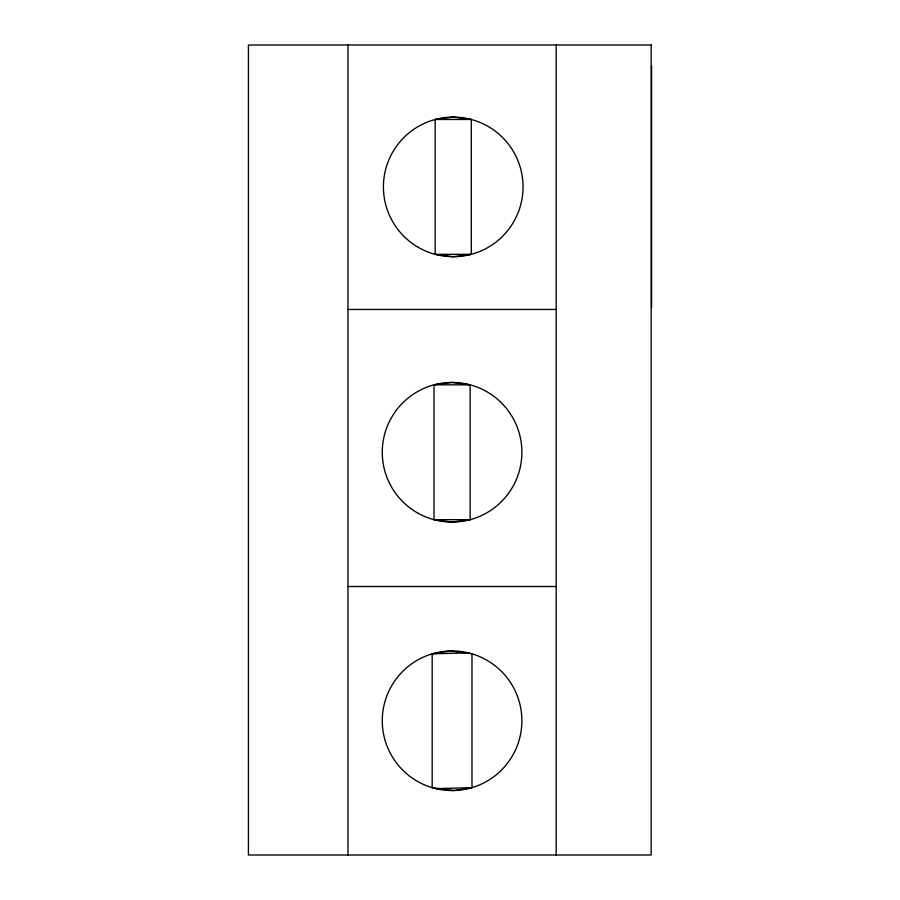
<?xml version="1.0" encoding="UTF-8"?>
<svg xmlns="http://www.w3.org/2000/svg" width="900" height="900" viewBox="0 0 900 900"><rect width="100%" height="100%" fill="white"/><g stroke="black" fill="none" stroke-linecap="round" stroke-linejoin="round"><path stroke-width="1.35" d="M471.983 653.839L471.983 787.658L453.994 790.538L432.169 787.658L432.169 653.839A69.806 69.806 0 0 1 519.975 736.965A69.806 69.806 0 0 1 404.089 771.446A69.806 69.806 0 0 1 432.169 653.839L450.169 650.97L470.756 653.512M435.173 119.475L453.24 117.09L471.308 119.475L471.308 254.329L453.24 256.714L435.173 254.329L435.173 119.475L471.308 119.475M434.014 384.829L452.081 382.444L470.149 384.829L470.149 519.683L452.081 522.067L434.014 519.683L434.014 384.829L470.149 384.829M432.169 653.839L468.293 652.849M435.859 788.648L471.983 787.658M435.173 254.329L471.308 254.329M347.963 309.454L556.189 309.454M434.014 519.683L470.149 519.683M347.963 586.508L556.189 586.508M651.577 66.184L651.577 307.822M556.189 45L556.189 855M347.963 45L347.963 855M651.173 45L248.422 45L248.422 855L651.173 855L651.173 45M417.173 512.719A69.806 69.806 0 0 0 521.887 452.261A69.806 69.806 0 0 0 417.173 391.804A69.806 69.806 0 0 0 417.173 512.719M418.331 247.365A69.806 69.806 0 0 0 523.046 186.907A69.806 69.806 0 0 0 418.331 126.45A69.806 69.806 0 0 0 418.331 247.365"/></g></svg>
